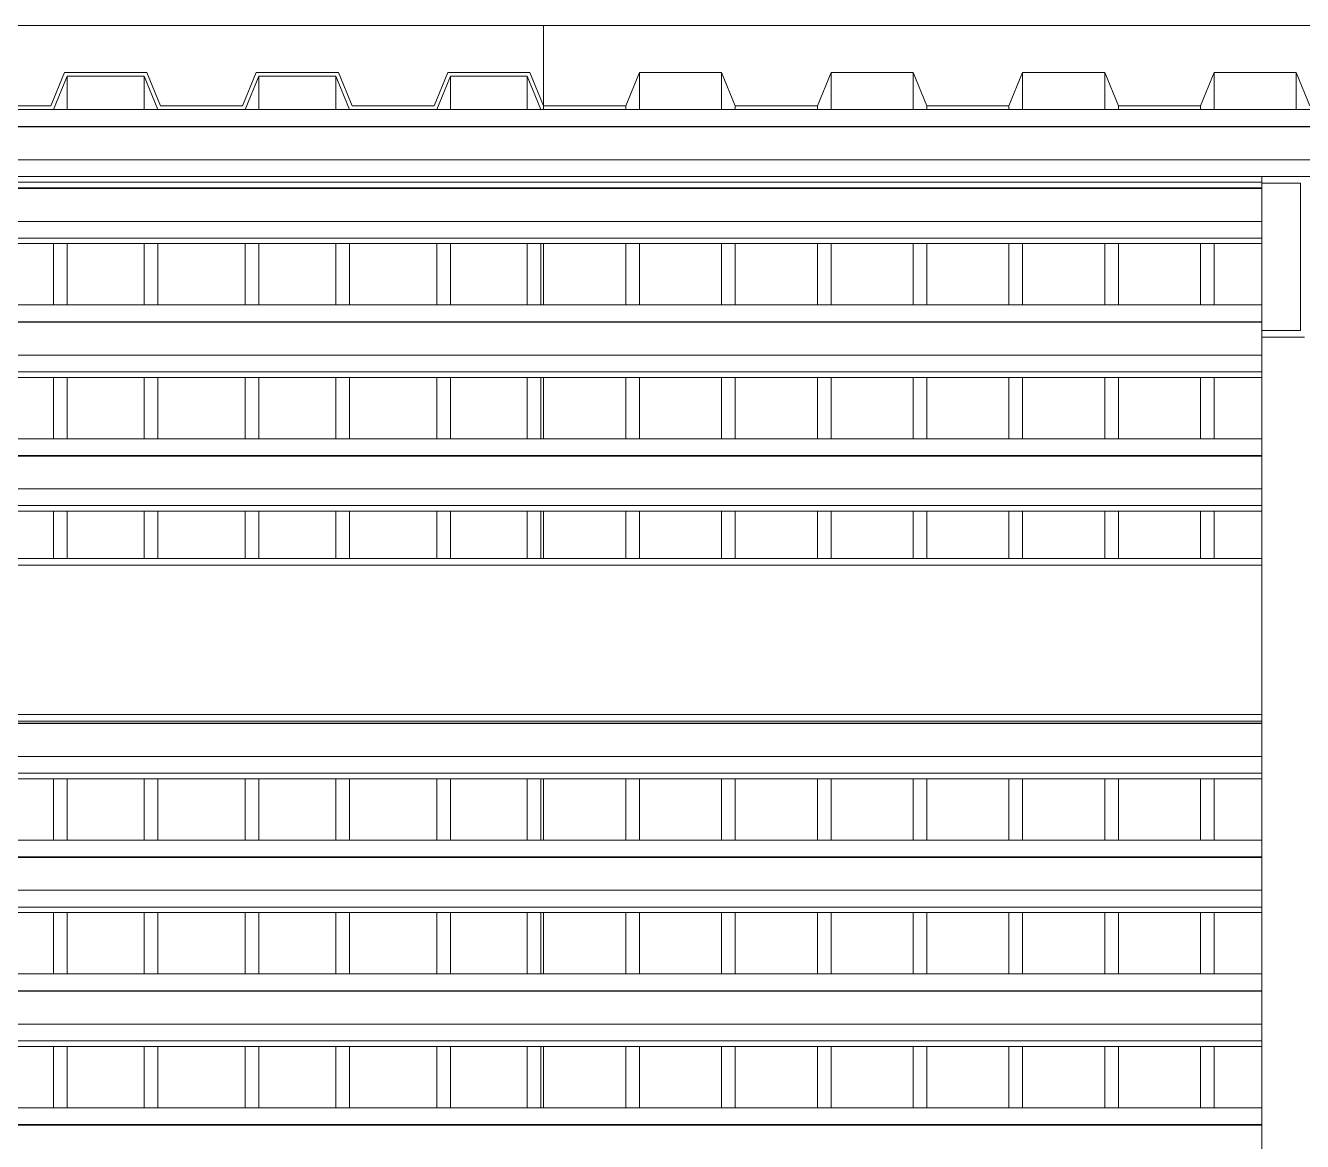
# Model space of a CAD drawing. Header units: metres. Extents: x 78 to 178, y -74 to 157.
# Drawn here: x 104.432 to 106.314, y -50.198 to -48.553 of the extents above; entities that cross this region are included whole.
import ezdxf

# ---------------------------------------------------------------- set-up
doc = ezdxf.new("R2010")
doc.units = ezdxf.units.M
doc.layers.add('01_Fina', color=252, linetype='Continuous', lineweight=15)

msp = doc.modelspace()

# ---------------------------------------------------------------- linework, layer by layer
at = {"layer": '01_Fina'}
for p, q in [((102.50247, -48.55302), (105.19549, -48.55302)), ((105.19549, -48.55302), (108.30204, -48.55302)), ((105.19549, -48.55302), (105.19549, -48.67139)), ((105.19549, -48.55302), (105.19549, -48.67139)), ((104.46928, -48.67139), (104.48945, -48.62207)), ((104.49336, -48.62772), (104.47319, -48.67704)), ((104.48945, -48.62207), (104.61049, -48.62207)), ((104.49336, -48.67704), (104.49336, -48.62772)), ((104.60658, -48.62772), (104.49336, -48.62772)), ((104.60658, -48.67704), (104.60658, -48.62772)), ((104.62675, -48.67704), (104.60658, -48.62772)), ((104.61049, -48.62207), (104.63066, -48.67139)), ((104.7517, -48.67139), (104.77187, -48.62207)), ((104.77578, -48.62772), (104.75561, -48.67704)), ((104.77187, -48.62207), (104.8929, -48.62207)), ((104.77578, -48.67704), (104.77578, -48.62772)), ((104.88899, -48.62772), (104.77578, -48.62772)), ((104.88899, -48.67704), (104.88899, -48.62772)), ((104.90917, -48.67704), (104.88899, -48.62772)), ((104.8929, -48.62207), (104.91307, -48.67139)), ((105.03411, -48.67139), (105.05428, -48.62207)), ((105.05819, -48.62772), (105.03802, -48.67704)), ((105.05428, -48.62207), (105.17532, -48.62207)), ((105.05819, -48.67704), (105.05819, -48.62772)), ((105.17141, -48.62772), (105.05819, -48.62772)), ((105.17141, -48.67704), (105.17141, -48.62772)), ((105.19158, -48.67704), (105.17141, -48.62772)), ((105.17532, -48.62207), (105.19549, -48.67139)), ((105.3367, -48.62207), (105.31652, -48.67139)), ((105.3367, -48.62207), (105.3367, -48.67704)), ((105.45773, -48.62207), (105.3367, -48.62207)), ((105.45773, -48.62207), (105.45773, -48.67704)), ((105.4779, -48.67139), (105.45773, -48.62207)), ((105.61911, -48.62207), (105.59894, -48.67139)), ((105.61911, -48.62207), (105.61911, -48.67704)), ((105.74014, -48.62207), (105.61911, -48.62207)), ((105.74014, -48.62207), (105.74014, -48.67704)), ((105.76032, -48.67139), (105.74014, -48.62207)), ((105.90152, -48.62207), (105.88135, -48.67139)), ((105.90152, -48.62207), (105.90152, -48.67704)), ((106.02256, -48.62207), (105.90152, -48.62207)), ((106.02256, -48.62207), (106.02256, -48.67704)), ((106.04273, -48.67139), (106.02256, -48.62207)), ((106.18394, -48.62207), (106.16376, -48.67139)), ((106.18394, -48.62207), (106.18394, -48.67704)), ((106.30497, -48.62207), (106.18394, -48.62207)), ((106.30497, -48.62207), (106.30497, -48.67704)), ((106.32514, -48.67139), (106.30497, -48.62207)), ((104.46928, -48.67139), (104.34825, -48.67139)), ((104.7517, -48.67139), (104.63066, -48.67139)), ((105.03411, -48.67139), (104.91307, -48.67139)), ((105.19549, -48.67704), (105.19549, -48.67139)), ((105.19549, -48.67139), (105.31652, -48.67139)), ((105.31652, -48.67139), (105.31652, -48.67704)), ((105.4779, -48.67139), (105.4779, -48.67704)), ((105.4779, -48.67139), (105.59894, -48.67139)), ((105.59894, -48.67139), (105.59894, -48.67704)), ((105.76032, -48.67139), (105.76032, -48.67704)), ((105.76032, -48.67139), (105.88135, -48.67139)), ((105.88135, -48.67139), (105.88135, -48.67704)), ((106.04273, -48.67139), (106.04273, -48.67704)), ((106.04273, -48.67139), (106.16376, -48.67139)), ((106.16376, -48.67139), (106.16376, -48.67704)), ((104.47319, -48.67704), (104.34434, -48.67704)), ((104.47319, -48.67704), (104.49336, -48.67704)), ((104.49336, -48.67704), (104.60658, -48.67704)), ((104.60658, -48.67704), (104.62675, -48.67704)), ((104.75561, -48.67704), (104.62675, -48.67704)), ((104.75561, -48.67704), (104.77578, -48.67704)), ((104.77578, -48.67704), (104.88899, -48.67704)), ((104.88899, -48.67704), (104.90917, -48.67704)), ((105.03802, -48.67704), (104.90917, -48.67704)), ((105.03802, -48.67704), (105.05819, -48.67704)), ((105.05819, -48.67704), (105.17141, -48.67704)), ((105.17141, -48.67704), (105.19158, -48.67704)), ((105.19549, -48.67704), (105.19158, -48.67704)), ((105.19549, -48.67704), (105.31652, -48.67704)), ((105.31652, -48.67704), (105.3367, -48.67704)), ((105.3367, -48.67704), (105.45773, -48.67704)), ((105.45773, -48.67704), (105.4779, -48.67704)), ((105.4779, -48.67704), (105.59894, -48.67704)), ((105.59894, -48.67704), (105.61911, -48.67704)), ((105.61911, -48.67704), (105.74014, -48.67704)), ((105.74014, -48.67704), (105.76032, -48.67704)), ((105.76032, -48.67704), (105.88135, -48.67704)), ((105.88135, -48.67704), (105.90152, -48.67704)), ((105.90152, -48.67704), (106.02256, -48.67704)), ((106.02256, -48.67704), (106.04273, -48.67704)), ((106.04273, -48.67704), (106.16376, -48.67704)), ((106.16376, -48.67704), (106.18394, -48.67704)), ((106.18394, -48.67704), (106.30497, -48.67704)), ((106.30497, -48.67704), (106.32514, -48.67704)), ((99.80945, -48.7017), (114.49982, -48.7017)), ((99.80945, -48.70252), (114.49982, -48.70252)), ((99.80945, -48.75102), (114.49982, -48.75102)), ((102.62404, -48.77568), (106.25404, -48.77568)), ((102.62404, -48.7839), (106.25404, -48.7839)), ((106.25404, -48.77568), (106.37404, -48.77568)), ((106.25404, -48.7839), (106.25404, -48.77568)), ((106.25404, -48.78534), (106.25404, -48.7839)), ((106.31094, -48.78534), (106.25404, -48.78534)), ((106.25404, -48.78534), (106.25404, -48.79241)), ((106.31094, -48.78534), (106.31094, -49.00275)), ((102.62404, -48.79241), (106.25404, -48.79241)), ((102.62404, -48.79323), (106.25404, -48.79323)), ((106.25404, -48.79241), (106.25404, -48.79323)), ((106.25404, -48.79323), (106.25404, -48.84173)), ((102.62404, -48.84173), (106.25404, -48.84173)), ((106.25404, -48.84173), (106.25404, -48.86639)), ((102.62404, -48.86639), (106.25404, -48.86639)), ((104.34434, -48.87461), (104.47319, -48.87461)), ((104.47319, -48.96503), (104.47319, -48.87461)), ((104.47319, -48.87461), (104.49336, -48.87461)), ((104.49336, -48.96503), (104.49336, -48.87461)), ((104.49336, -48.87461), (104.60658, -48.87461)), ((104.60658, -48.96503), (104.60658, -48.87461)), ((104.60658, -48.87461), (104.62675, -48.87461)), ((104.62675, -48.96503), (104.62675, -48.87461)), ((104.62675, -48.87461), (104.75561, -48.87461)), ((104.75561, -48.96503), (104.75561, -48.87461)), ((104.75561, -48.87461), (104.77578, -48.87461)), ((104.77578, -48.96503), (104.77578, -48.87461)), ((104.77578, -48.87461), (104.88899, -48.87461)), ((104.88899, -48.96503), (104.88899, -48.87461)), ((104.88899, -48.87461), (104.90917, -48.87461)), ((104.90917, -48.96503), (104.90917, -48.87461)), ((104.90917, -48.87461), (105.03802, -48.87461)), ((105.03802, -48.96503), (105.03802, -48.87461)), ((105.03802, -48.87461), (105.05819, -48.87461)), ((105.05819, -48.96503), (105.05819, -48.87461)), ((105.05819, -48.87461), (105.17141, -48.87461)), ((105.17141, -48.96503), (105.17141, -48.87461)), ((105.17141, -48.87461), (105.19158, -48.87461)), ((105.19158, -48.96503), (105.19158, -48.87461)), ((105.19158, -48.87461), (105.19549, -48.87461)), ((105.19549, -48.96503), (105.19549, -48.87461)), ((105.19549, -48.87461), (105.31652, -48.87461)), ((105.31652, -48.87461), (105.31652, -48.96503)), ((105.31652, -48.87461), (105.3367, -48.87461)), ((105.3367, -48.87461), (105.3367, -48.96503)), ((105.3367, -48.87461), (105.45773, -48.87461)), ((105.45773, -48.87461), (105.45773, -48.96503)), ((105.45773, -48.87461), (105.4779, -48.87461)), ((105.4779, -48.87461), (105.4779, -48.96503)), ((105.4779, -48.87461), (105.59894, -48.87461)), ((105.59894, -48.87461), (105.59894, -48.96503)), ((105.59894, -48.87461), (105.61911, -48.87461)), ((105.61911, -48.87461), (105.61911, -48.96503)), ((105.61911, -48.87461), (105.74014, -48.87461)), ((105.74014, -48.87461), (105.74014, -48.96503)), ((105.74014, -48.87461), (105.76032, -48.87461)), ((105.76032, -48.87461), (105.76032, -48.96503)), ((105.76032, -48.87461), (105.88135, -48.87461)), ((105.88135, -48.87461), (105.88135, -48.96503)), ((105.88135, -48.87461), (105.90152, -48.87461)), ((105.90152, -48.87461), (105.90152, -48.96503)), ((105.90152, -48.87461), (106.02256, -48.87461)), ((106.02256, -48.87461), (106.02256, -48.96503)), ((106.02256, -48.87461), (106.04273, -48.87461)), ((106.04273, -48.87461), (106.04273, -48.96503)), ((106.04273, -48.87461), (106.16376, -48.87461)), ((106.16376, -48.87461), (106.16376, -48.96503)), ((106.16376, -48.87461), (106.18394, -48.87461)), ((106.18394, -48.87461), (106.18394, -48.96503)), ((106.18394, -48.87461), (106.25404, -48.87461)), ((106.25404, -48.86639), (106.25404, -48.87461)), ((106.25404, -48.87461), (106.25404, -48.96503)), ((104.34434, -48.96503), (104.47319, -48.96503)), ((104.47319, -48.96503), (104.49336, -48.96503)), ((104.49336, -48.96503), (104.60658, -48.96503)), ((104.60658, -48.96503), (104.62675, -48.96503)), ((104.62675, -48.96503), (104.75561, -48.96503)), ((104.75561, -48.96503), (104.77578, -48.96503)), ((104.77578, -48.96503), (104.88899, -48.96503)), ((104.88899, -48.96503), (104.90917, -48.96503)), ((104.90917, -48.96503), (105.03802, -48.96503)), ((105.03802, -48.96503), (105.05819, -48.96503)), ((105.05819, -48.96503), (105.17141, -48.96503)), ((105.17141, -48.96503), (105.19158, -48.96503)), ((105.19158, -48.96503), (105.19549, -48.96503)), ((105.19549, -48.96503), (105.31652, -48.96503)), ((105.31652, -48.96503), (105.3367, -48.96503)), ((105.3367, -48.96503), (105.45773, -48.96503)), ((105.45773, -48.96503), (105.4779, -48.96503)), ((105.4779, -48.96503), (105.59894, -48.96503)), ((105.59894, -48.96503), (105.61911, -48.96503)), ((105.61911, -48.96503), (105.74014, -48.96503)), ((105.74014, -48.96503), (105.76032, -48.96503)), ((105.76032, -48.96503), (105.88135, -48.96503)), ((105.88135, -48.96503), (105.90152, -48.96503)), ((105.90152, -48.96503), (106.02256, -48.96503)), ((106.02256, -48.96503), (106.04273, -48.96503)), ((106.04273, -48.96503), (106.16376, -48.96503)), ((106.16376, -48.96503), (106.18394, -48.96503)), ((106.18394, -48.96503), (106.25404, -48.96503)), ((106.25404, -48.96503), (106.25404, -48.98969)), ((102.62404, -48.98969), (106.25404, -48.98969)), ((102.62404, -48.99051), (106.25404, -48.99051)), ((106.25404, -48.98969), (106.25404, -48.99051)), ((106.25404, -48.99051), (106.25404, -49.00275)), ((106.25404, -49.01241), (106.25404, -49.00275)), ((106.25404, -49.00275), (106.31094, -49.00275)), ((106.31094, -49.01241), (106.25404, -49.01241)), ((106.25404, -49.01241), (106.25404, -49.01266)), ((106.31094, -49.01266), (106.25404, -49.01266)), ((106.25404, -49.03901), (106.25404, -49.01266)), ((106.31094, -49.01241), (106.31094, -49.01266)), ((106.31714, -49.01241), (106.31094, -49.01241)), ((106.31714, -49.01266), (106.31094, -49.01266)), ((102.62404, -49.03901), (106.25404, -49.03901)), ((106.25404, -49.03901), (106.25404, -49.06367)), ((102.62404, -49.06367), (106.25404, -49.06367)), ((106.25404, -49.06367), (106.25404, -49.07189)), ((104.34434, -49.07189), (104.47319, -49.07189)), ((104.47319, -49.16231), (104.47319, -49.07189)), ((104.47319, -49.07189), (104.49336, -49.07189)), ((104.49336, -49.16231), (104.49336, -49.07189)), ((104.49336, -49.07189), (104.60658, -49.07189)), ((104.60658, -49.16231), (104.60658, -49.07189)), ((104.60658, -49.07189), (104.62675, -49.07189)), ((104.62675, -49.16231), (104.62675, -49.07189)), ((104.62675, -49.07189), (104.75561, -49.07189)), ((104.75561, -49.16231), (104.75561, -49.07189)), ((104.75561, -49.07189), (104.77578, -49.07189)), ((104.77578, -49.16231), (104.77578, -49.07189)), ((104.77578, -49.07189), (104.88899, -49.07189)), ((104.88899, -49.16231), (104.88899, -49.07189)), ((104.88899, -49.07189), (104.90917, -49.07189)), ((104.90917, -49.16231), (104.90917, -49.07189)), ((104.90917, -49.07189), (105.03802, -49.07189)), ((105.03802, -49.16231), (105.03802, -49.07189)), ((105.03802, -49.07189), (105.05819, -49.07189)), ((105.05819, -49.16231), (105.05819, -49.07189)), ((105.05819, -49.07189), (105.17141, -49.07189)), ((105.17141, -49.16231), (105.17141, -49.07189)), ((105.17141, -49.07189), (105.19158, -49.07189)), ((105.19158, -49.16231), (105.19158, -49.07189)), ((105.19158, -49.07189), (105.19549, -49.07189)), ((105.19549, -49.16231), (105.19549, -49.07189)), ((105.19549, -49.07189), (105.31652, -49.07189)), ((105.31652, -49.07189), (105.31652, -49.16231)), ((105.31652, -49.07189), (105.3367, -49.07189)), ((105.3367, -49.07189), (105.3367, -49.16231)), ((105.3367, -49.07189), (105.45773, -49.07189)), ((105.45773, -49.07189), (105.45773, -49.16231)), ((105.45773, -49.07189), (105.4779, -49.07189)), ((105.4779, -49.07189), (105.4779, -49.16231)), ((105.4779, -49.07189), (105.59894, -49.07189)), ((105.59894, -49.07189), (105.59894, -49.16231)), ((105.59894, -49.07189), (105.61911, -49.07189)), ((105.61911, -49.07189), (105.61911, -49.16231)), ((105.61911, -49.07189), (105.74014, -49.07189)), ((105.74014, -49.07189), (105.74014, -49.16231)), ((105.74014, -49.07189), (105.76032, -49.07189)), ((105.76032, -49.07189), (105.76032, -49.16231)), ((105.76032, -49.07189), (105.88135, -49.07189)), ((105.88135, -49.07189), (105.88135, -49.16231)), ((105.88135, -49.07189), (105.90152, -49.07189)), ((105.90152, -49.07189), (105.90152, -49.16231)), ((105.90152, -49.07189), (106.02256, -49.07189)), ((106.02256, -49.07189), (106.02256, -49.16231)), ((106.02256, -49.07189), (106.04273, -49.07189)), ((106.04273, -49.07189), (106.04273, -49.16231)), ((106.04273, -49.07189), (106.16376, -49.07189)), ((106.16376, -49.07189), (106.16376, -49.16231)), ((106.16376, -49.07189), (106.18394, -49.07189)), ((106.18394, -49.07189), (106.18394, -49.16231)), ((106.18394, -49.07189), (106.25404, -49.07189)), ((106.25404, -49.07189), (106.25404, -49.16231)), ((104.34434, -49.16231), (104.47319, -49.16231)), ((104.47319, -49.16231), (104.49336, -49.16231)), ((104.49336, -49.16231), (104.60658, -49.16231)), ((104.60658, -49.16231), (104.62675, -49.16231)), ((104.62675, -49.16231), (104.75561, -49.16231)), ((104.75561, -49.16231), (104.77578, -49.16231)), ((104.77578, -49.16231), (104.88899, -49.16231)), ((104.88899, -49.16231), (104.90917, -49.16231)), ((104.90917, -49.16231), (105.03802, -49.16231)), ((105.03802, -49.16231), (105.05819, -49.16231)), ((105.05819, -49.16231), (105.17141, -49.16231)), ((105.17141, -49.16231), (105.19158, -49.16231)), ((105.19158, -49.16231), (105.19549, -49.16231)), ((105.19549, -49.16231), (105.31652, -49.16231)), ((105.31652, -49.16231), (105.3367, -49.16231)), ((105.3367, -49.16231), (105.45773, -49.16231)), ((105.45773, -49.16231), (105.4779, -49.16231)), ((105.4779, -49.16231), (105.59894, -49.16231)), ((105.59894, -49.16231), (105.61911, -49.16231)), ((105.61911, -49.16231), (105.74014, -49.16231)), ((105.74014, -49.16231), (105.76032, -49.16231)), ((105.76032, -49.16231), (105.88135, -49.16231)), ((105.88135, -49.16231), (105.90152, -49.16231)), ((105.90152, -49.16231), (106.02256, -49.16231)), ((106.02256, -49.16231), (106.04273, -49.16231)), ((106.04273, -49.16231), (106.16376, -49.16231)), ((106.16376, -49.16231), (106.18394, -49.16231)), ((106.18394, -49.16231), (106.25404, -49.16231)), ((106.25404, -49.16231), (106.25404, -49.18697)), ((102.62404, -49.18697), (106.25404, -49.18697)), ((102.62404, -49.18779), (106.25404, -49.18779)), ((106.25404, -49.18697), (106.25404, -49.18779)), ((106.25404, -49.18779), (106.25404, -49.23629)), ((102.62404, -49.23629), (106.25404, -49.23629)), ((106.25404, -49.23629), (106.25404, -49.26095)), ((102.62404, -49.26095), (106.25404, -49.26095)), ((104.34434, -49.26917), (104.47319, -49.26917)), ((104.47319, -49.33883), (104.47319, -49.26917)), ((104.47319, -49.26917), (104.49336, -49.26917)), ((104.49336, -49.33883), (104.49336, -49.26917)), ((104.49336, -49.26917), (104.60658, -49.26917)), ((104.60658, -49.33883), (104.60658, -49.26917)), ((104.60658, -49.26917), (104.62675, -49.26917)), ((104.62675, -49.33883), (104.62675, -49.26917)), ((104.62675, -49.26917), (104.75561, -49.26917)), ((104.75561, -49.33883), (104.75561, -49.26917)), ((104.75561, -49.26917), (104.77578, -49.26917)), ((104.77578, -49.33883), (104.77578, -49.26917)), ((104.77578, -49.26917), (104.88899, -49.26917)), ((104.88899, -49.33883), (104.88899, -49.26917)), ((104.88899, -49.26917), (104.90917, -49.26917)), ((104.90917, -49.33883), (104.90917, -49.26917)), ((104.90917, -49.26917), (105.03802, -49.26917)), ((105.03802, -49.33883), (105.03802, -49.26917)), ((105.03802, -49.26917), (105.05819, -49.26917)), ((105.05819, -49.33883), (105.05819, -49.26917)), ((105.05819, -49.26917), (105.17141, -49.26917)), ((105.17141, -49.33883), (105.17141, -49.26917)), ((105.17141, -49.26917), (105.19158, -49.26917)), ((105.19158, -49.33883), (105.19158, -49.26917)), ((105.19158, -49.26917), (105.19549, -49.26917)), ((105.19549, -49.33883), (105.19549, -49.26917)), ((105.19549, -49.26917), (105.31652, -49.26917)), ((105.31652, -49.26917), (105.31652, -49.33883)), ((105.31652, -49.26917), (105.3367, -49.26917)), ((105.3367, -49.26917), (105.3367, -49.33883)), ((105.3367, -49.26917), (105.45773, -49.26917)), ((105.45773, -49.26917), (105.45773, -49.33883)), ((105.45773, -49.26917), (105.4779, -49.26917)), ((105.4779, -49.26917), (105.4779, -49.33883)), ((105.4779, -49.26917), (105.59894, -49.26917)), ((105.59894, -49.26917), (105.59894, -49.33883)), ((105.59894, -49.26917), (105.61911, -49.26917)), ((105.61911, -49.26917), (105.61911, -49.33883)), ((105.61911, -49.26917), (105.74014, -49.26917)), ((105.74014, -49.26917), (105.74014, -49.33883)), ((105.74014, -49.26917), (105.76032, -49.26917)), ((105.76032, -49.26917), (105.76032, -49.33883)), ((105.76032, -49.26917), (105.88135, -49.26917)), ((105.88135, -49.26917), (105.88135, -49.33883)), ((105.88135, -49.26917), (105.90152, -49.26917)), ((105.90152, -49.26917), (105.90152, -49.33883)), ((105.90152, -49.26917), (106.02256, -49.26917)), ((106.02256, -49.26917), (106.02256, -49.33883)), ((106.02256, -49.26917), (106.04273, -49.26917)), ((106.04273, -49.26917), (106.04273, -49.33883)), ((106.04273, -49.26917), (106.16376, -49.26917)), ((106.16376, -49.26917), (106.16376, -49.33883)), ((106.16376, -49.26917), (106.18394, -49.26917)), ((106.18394, -49.26917), (106.18394, -49.33883)), ((106.18394, -49.26917), (106.25404, -49.26917)), ((106.25404, -49.26095), (106.25404, -49.26917)), ((106.25404, -49.26917), (106.25404, -49.33883)), ((106.25404, -49.34863), (102.71404, -49.34863)), ((104.47319, -49.33883), (104.34434, -49.33883)), ((104.49336, -49.33883), (104.47319, -49.33883)), ((104.60658, -49.33883), (104.49336, -49.33883)), ((104.62675, -49.33883), (104.60658, -49.33883)), ((104.75561, -49.33883), (104.62675, -49.33883)), ((104.77578, -49.33883), (104.75561, -49.33883)), ((104.88899, -49.33883), (104.77578, -49.33883)), ((104.90917, -49.33883), (104.88899, -49.33883)), ((105.03802, -49.33883), (104.90917, -49.33883)), ((105.05819, -49.33883), (105.03802, -49.33883)), ((105.17141, -49.33883), (105.05819, -49.33883)), ((105.19158, -49.33883), (105.17141, -49.33883)), ((105.19549, -49.33883), (105.19158, -49.33883)), ((105.31652, -49.33883), (105.19549, -49.33883)), ((105.3367, -49.33883), (105.31652, -49.33883)), ((105.45773, -49.33883), (105.3367, -49.33883)), ((105.4779, -49.33883), (105.45773, -49.33883)), ((105.59894, -49.33883), (105.4779, -49.33883)), ((105.61911, -49.33883), (105.59894, -49.33883)), ((105.74014, -49.33883), (105.61911, -49.33883)), ((105.76032, -49.33883), (105.74014, -49.33883)), ((105.88135, -49.33883), (105.76032, -49.33883)), ((105.90152, -49.33883), (105.88135, -49.33883)), ((106.02256, -49.33883), (105.90152, -49.33883)), ((106.04273, -49.33883), (106.02256, -49.33883)), ((106.16376, -49.33883), (106.04273, -49.33883)), ((106.18394, -49.33883), (106.16376, -49.33883)), ((106.25404, -49.33883), (106.18394, -49.33883)), ((106.25404, -49.33883), (106.25404, -49.34863)), ((106.25404, -49.34863), (106.25404, -49.56903)), ((106.25404, -49.56903), (102.71404, -49.56903)), ((106.25404, -49.56903), (106.25404, -49.57883)), ((106.25404, -49.57883), (102.71404, -49.57883)), ((102.71404, -49.58153), (106.25404, -49.58153)), ((102.71404, -49.58235), (106.25404, -49.58235)), ((106.25404, -49.57883), (106.25404, -49.58153)), ((106.25404, -49.58153), (106.25404, -49.58235)), ((106.25404, -49.58235), (106.25404, -49.63085)), ((102.71404, -49.63085), (106.25404, -49.63085)), ((106.25404, -49.63085), (106.25404, -49.65551)), ((102.71404, -49.65551), (106.25404, -49.65551)), ((104.34434, -49.66373), (104.47319, -49.66373)), ((104.47319, -49.75415), (104.47319, -49.66373)), ((104.47319, -49.66373), (104.49336, -49.66373)), ((104.49336, -49.75415), (104.49336, -49.66373)), ((104.49336, -49.66373), (104.60658, -49.66373)), ((104.60658, -49.75415), (104.60658, -49.66373)), ((104.60658, -49.66373), (104.62675, -49.66373)), ((104.62675, -49.75415), (104.62675, -49.66373)), ((104.62675, -49.66373), (104.75561, -49.66373)), ((104.75561, -49.75415), (104.75561, -49.66373)), ((104.75561, -49.66373), (104.77578, -49.66373)), ((104.77578, -49.75415), (104.77578, -49.66373)), ((104.77578, -49.66373), (104.88899, -49.66373)), ((104.88899, -49.75415), (104.88899, -49.66373)), ((104.88899, -49.66373), (104.90917, -49.66373)), ((104.90917, -49.75415), (104.90917, -49.66373)), ((104.90917, -49.66373), (105.03802, -49.66373)), ((105.03802, -49.75415), (105.03802, -49.66373)), ((105.03802, -49.66373), (105.05819, -49.66373)), ((105.05819, -49.75415), (105.05819, -49.66373)), ((105.05819, -49.66373), (105.17141, -49.66373)), ((105.17141, -49.75415), (105.17141, -49.66373)), ((105.17141, -49.66373), (105.19158, -49.66373)), ((105.19158, -49.75415), (105.19158, -49.66373)), ((105.19158, -49.66373), (105.19549, -49.66373)), ((105.19549, -49.75415), (105.19549, -49.66373)), ((105.19549, -49.66373), (105.31652, -49.66373)), ((105.31652, -49.66373), (105.31652, -49.75415)), ((105.31652, -49.66373), (105.3367, -49.66373)), ((105.3367, -49.66373), (105.3367, -49.75415)), ((105.3367, -49.66373), (105.45773, -49.66373)), ((105.45773, -49.66373), (105.45773, -49.75415)), ((105.45773, -49.66373), (105.4779, -49.66373)), ((105.4779, -49.66373), (105.4779, -49.75415)), ((105.4779, -49.66373), (105.59894, -49.66373)), ((105.59894, -49.66373), (105.59894, -49.75415)), ((105.59894, -49.66373), (105.61911, -49.66373)), ((105.61911, -49.66373), (105.61911, -49.75415)), ((105.61911, -49.66373), (105.74014, -49.66373)), ((105.74014, -49.66373), (105.74014, -49.75415)), ((105.74014, -49.66373), (105.76032, -49.66373)), ((105.76032, -49.66373), (105.76032, -49.75415)), ((105.76032, -49.66373), (105.88135, -49.66373)), ((105.88135, -49.66373), (105.88135, -49.75415)), ((105.88135, -49.66373), (105.90152, -49.66373)), ((105.90152, -49.66373), (105.90152, -49.75415)), ((105.90152, -49.66373), (106.02256, -49.66373)), ((106.02256, -49.66373), (106.02256, -49.75415)), ((106.02256, -49.66373), (106.04273, -49.66373)), ((106.04273, -49.66373), (106.04273, -49.75415)), ((106.04273, -49.66373), (106.16376, -49.66373)), ((106.16376, -49.66373), (106.16376, -49.75415)), ((106.16376, -49.66373), (106.18394, -49.66373)), ((106.18394, -49.66373), (106.18394, -49.75415)), ((106.18394, -49.66373), (106.25404, -49.66373)), ((106.25404, -49.65551), (106.25404, -49.66373)), ((106.25404, -49.75415), (106.25404, -49.66373)), ((104.34434, -49.75415), (104.47319, -49.75415)), ((104.47319, -49.75415), (104.49336, -49.75415)), ((104.49336, -49.75415), (104.60658, -49.75415)), ((104.60658, -49.75415), (104.62675, -49.75415)), ((104.62675, -49.75415), (104.75561, -49.75415)), ((104.75561, -49.75415), (104.77578, -49.75415)), ((104.77578, -49.75415), (104.88899, -49.75415)), ((104.88899, -49.75415), (104.90917, -49.75415)), ((104.90917, -49.75415), (105.03802, -49.75415)), ((105.03802, -49.75415), (105.05819, -49.75415)), ((105.05819, -49.75415), (105.17141, -49.75415)), ((105.17141, -49.75415), (105.19158, -49.75415)), ((105.19158, -49.75415), (105.19549, -49.75415)), ((105.19549, -49.75415), (105.31652, -49.75415)), ((105.31652, -49.75415), (105.3367, -49.75415)), ((105.3367, -49.75415), (105.45773, -49.75415)), ((105.45773, -49.75415), (105.4779, -49.75415)), ((105.4779, -49.75415), (105.59894, -49.75415)), ((105.59894, -49.75415), (105.61911, -49.75415)), ((105.61911, -49.75415), (105.74014, -49.75415)), ((105.74014, -49.75415), (105.76032, -49.75415)), ((105.76032, -49.75415), (105.88135, -49.75415)), ((105.88135, -49.75415), (105.90152, -49.75415)), ((105.90152, -49.75415), (106.02256, -49.75415)), ((106.02256, -49.75415), (106.04273, -49.75415)), ((106.04273, -49.75415), (106.16376, -49.75415)), ((106.16376, -49.75415), (106.18394, -49.75415)), ((106.18394, -49.75415), (106.25404, -49.75415)), ((106.25404, -49.75415), (106.25404, -49.77881)), ((102.71404, -49.77881), (106.25404, -49.77881)), ((102.71404, -49.77963), (106.25404, -49.77963)), ((106.25404, -49.77881), (106.25404, -49.77963)), ((106.25404, -49.77963), (106.25404, -49.82813)), ((102.71404, -49.82813), (106.25404, -49.82813)), ((106.25404, -49.82813), (106.25404, -49.85279)), ((102.71404, -49.85279), (106.25404, -49.85279)), ((104.34434, -49.86101), (104.47319, -49.86101)), ((104.47319, -49.95143), (104.47319, -49.86101)), ((104.47319, -49.86101), (104.49336, -49.86101)), ((104.49336, -49.95143), (104.49336, -49.86101)), ((104.49336, -49.86101), (104.60658, -49.86101)), ((104.60658, -49.95143), (104.60658, -49.86101)), ((104.60658, -49.86101), (104.62675, -49.86101)), ((104.62675, -49.95143), (104.62675, -49.86101)), ((104.62675, -49.86101), (104.75561, -49.86101)), ((104.75561, -49.95143), (104.75561, -49.86101)), ((104.75561, -49.86101), (104.77578, -49.86101)), ((104.77578, -49.95143), (104.77578, -49.86101)), ((104.77578, -49.86101), (104.88899, -49.86101)), ((104.88899, -49.95143), (104.88899, -49.86101)), ((104.88899, -49.86101), (104.90917, -49.86101)), ((104.90917, -49.95143), (104.90917, -49.86101)), ((104.90917, -49.86101), (105.03802, -49.86101)), ((105.03802, -49.95143), (105.03802, -49.86101)), ((105.03802, -49.86101), (105.05819, -49.86101)), ((105.05819, -49.95143), (105.05819, -49.86101)), ((105.05819, -49.86101), (105.17141, -49.86101)), ((105.17141, -49.95143), (105.17141, -49.86101)), ((105.17141, -49.86101), (105.19158, -49.86101)), ((105.19158, -49.95143), (105.19158, -49.86101)), ((105.19158, -49.86101), (105.19549, -49.86101)), ((105.19549, -49.95143), (105.19549, -49.86101)), ((105.19549, -49.86101), (105.31652, -49.86101)), ((105.31652, -49.86101), (105.31652, -49.95143)), ((105.31652, -49.86101), (105.3367, -49.86101)), ((105.3367, -49.86101), (105.3367, -49.95143)), ((105.3367, -49.86101), (105.45773, -49.86101)), ((105.45773, -49.86101), (105.45773, -49.95143)), ((105.45773, -49.86101), (105.4779, -49.86101)), ((105.4779, -49.86101), (105.4779, -49.95143)), ((105.4779, -49.86101), (105.59894, -49.86101)), ((105.59894, -49.86101), (105.59894, -49.95143)), ((105.59894, -49.86101), (105.61911, -49.86101)), ((105.61911, -49.86101), (105.61911, -49.95143)), ((105.61911, -49.86101), (105.74014, -49.86101)), ((105.74014, -49.86101), (105.74014, -49.95143)), ((105.74014, -49.86101), (105.76032, -49.86101)), ((105.76032, -49.86101), (105.76032, -49.95143)), ((105.76032, -49.86101), (105.88135, -49.86101)), ((105.88135, -49.86101), (105.88135, -49.95143)), ((105.88135, -49.86101), (105.90152, -49.86101)), ((105.90152, -49.86101), (105.90152, -49.95143)), ((105.90152, -49.86101), (106.02256, -49.86101)), ((106.02256, -49.86101), (106.02256, -49.95143)), ((106.02256, -49.86101), (106.04273, -49.86101)), ((106.04273, -49.86101), (106.04273, -49.95143)), ((106.04273, -49.86101), (106.16376, -49.86101)), ((106.16376, -49.86101), (106.16376, -49.95143)), ((106.16376, -49.86101), (106.18394, -49.86101)), ((106.18394, -49.86101), (106.18394, -49.95143)), ((106.18394, -49.86101), (106.25404, -49.86101)), ((106.25404, -49.86101), (106.25404, -49.85279)), ((106.25404, -49.95143), (106.25404, -49.86101)), ((104.34434, -49.95143), (104.47319, -49.95143)), ((104.47319, -49.95143), (104.49336, -49.95143)), ((104.49336, -49.95143), (104.60658, -49.95143)), ((104.60658, -49.95143), (104.62675, -49.95143)), ((104.62675, -49.95143), (104.75561, -49.95143)), ((104.75561, -49.95143), (104.77578, -49.95143)), ((104.77578, -49.95143), (104.88899, -49.95143)), ((104.88899, -49.95143), (104.90917, -49.95143)), ((104.90917, -49.95143), (105.03802, -49.95143)), ((105.03802, -49.95143), (105.05819, -49.95143)), ((105.05819, -49.95143), (105.17141, -49.95143)), ((105.17141, -49.95143), (105.19158, -49.95143)), ((105.19158, -49.95143), (105.19549, -49.95143)), ((105.19549, -49.95143), (105.31652, -49.95143)), ((105.31652, -49.95143), (105.3367, -49.95143)), ((105.3367, -49.95143), (105.45773, -49.95143)), ((105.45773, -49.95143), (105.4779, -49.95143)), ((105.4779, -49.95143), (105.59894, -49.95143)), ((105.59894, -49.95143), (105.61911, -49.95143)), ((105.61911, -49.95143), (105.74014, -49.95143)), ((105.74014, -49.95143), (105.76032, -49.95143)), ((105.76032, -49.95143), (105.88135, -49.95143)), ((105.88135, -49.95143), (105.90152, -49.95143)), ((105.90152, -49.95143), (106.02256, -49.95143)), ((106.02256, -49.95143), (106.04273, -49.95143)), ((106.04273, -49.95143), (106.16376, -49.95143)), ((106.16376, -49.95143), (106.18394, -49.95143)), ((106.18394, -49.95143), (106.25404, -49.95143)), ((106.25404, -49.95143), (106.25404, -49.97609)), ((102.71404, -49.97609), (106.25404, -49.97609)), ((102.71404, -49.97691), (106.25404, -49.97691)), ((106.25404, -49.97609), (106.25404, -49.97691)), ((106.25404, -50.0254), (106.25404, -49.97691)), ((102.71404, -50.0254), (106.25404, -50.0254)), ((106.25404, -50.0254), (106.25404, -50.05006)), ((102.71404, -50.05006), (106.25404, -50.05006)), ((104.34434, -50.05828), (104.47319, -50.05828)), ((104.47319, -50.1487), (104.47319, -50.05828)), ((104.47319, -50.05828), (104.49336, -50.05828)), ((104.49336, -50.1487), (104.49336, -50.05828)), ((104.49336, -50.05828), (104.60658, -50.05828)), ((104.60658, -50.1487), (104.60658, -50.05828)), ((104.60658, -50.05828), (104.62675, -50.05828)), ((104.62675, -50.1487), (104.62675, -50.05828)), ((104.62675, -50.05828), (104.75561, -50.05828)), ((104.75561, -50.1487), (104.75561, -50.05828)), ((104.75561, -50.05828), (104.77578, -50.05828)), ((104.77578, -50.1487), (104.77578, -50.05828)), ((104.77578, -50.05828), (104.88899, -50.05828)), ((104.88899, -50.1487), (104.88899, -50.05828)), ((104.88899, -50.05828), (104.90917, -50.05828)), ((104.90917, -50.1487), (104.90917, -50.05828)), ((104.90917, -50.05828), (105.03802, -50.05828)), ((105.03802, -50.1487), (105.03802, -50.05828)), ((105.03802, -50.05828), (105.05819, -50.05828)), ((105.05819, -50.1487), (105.05819, -50.05828)), ((105.05819, -50.05828), (105.17141, -50.05828)), ((105.17141, -50.1487), (105.17141, -50.05828)), ((105.17141, -50.05828), (105.19158, -50.05828)), ((105.19158, -50.1487), (105.19158, -50.05828)), ((105.19158, -50.05828), (105.19549, -50.05828)), ((105.19549, -50.1487), (105.19549, -50.05828)), ((105.19549, -50.05828), (105.31652, -50.05828)), ((105.31652, -50.05828), (105.31652, -50.1487)), ((105.31652, -50.05828), (105.3367, -50.05828)), ((105.3367, -50.05828), (105.3367, -50.1487)), ((105.3367, -50.05828), (105.45773, -50.05828)), ((105.45773, -50.05828), (105.45773, -50.1487)), ((105.45773, -50.05828), (105.4779, -50.05828)), ((105.4779, -50.05828), (105.4779, -50.1487)), ((105.4779, -50.05828), (105.59894, -50.05828)), ((105.59894, -50.05828), (105.59894, -50.1487)), ((105.59894, -50.05828), (105.61911, -50.05828)), ((105.61911, -50.05828), (105.61911, -50.1487)), ((105.61911, -50.05828), (105.74014, -50.05828)), ((105.74014, -50.05828), (105.74014, -50.1487)), ((105.74014, -50.05828), (105.76032, -50.05828)), ((105.76032, -50.05828), (105.76032, -50.1487)), ((105.76032, -50.05828), (105.88135, -50.05828)), ((105.88135, -50.05828), (105.88135, -50.1487)), ((105.88135, -50.05828), (105.90152, -50.05828)), ((105.90152, -50.05828), (105.90152, -50.1487)), ((105.90152, -50.05828), (106.02256, -50.05828)), ((106.02256, -50.05828), (106.02256, -50.1487)), ((106.02256, -50.05828), (106.04273, -50.05828)), ((106.04273, -50.05828), (106.04273, -50.1487)), ((106.04273, -50.05828), (106.16376, -50.05828)), ((106.16376, -50.05828), (106.16376, -50.1487)), ((106.16376, -50.05828), (106.18394, -50.05828)), ((106.18394, -50.05828), (106.18394, -50.1487)), ((106.18394, -50.05828), (106.25404, -50.05828)), ((106.25404, -50.05006), (106.25404, -50.05828)), ((106.25404, -50.05828), (106.25404, -50.1487)), ((104.34434, -50.1487), (104.47319, -50.1487)), ((104.47319, -50.1487), (104.49336, -50.1487)), ((104.49336, -50.1487), (104.60658, -50.1487)), ((104.60658, -50.1487), (104.62675, -50.1487)), ((104.62675, -50.1487), (104.75561, -50.1487)), ((104.75561, -50.1487), (104.77578, -50.1487)), ((104.77578, -50.1487), (104.88899, -50.1487)), ((104.88899, -50.1487), (104.90917, -50.1487)), ((104.90917, -50.1487), (105.03802, -50.1487)), ((105.03802, -50.1487), (105.05819, -50.1487)), ((105.05819, -50.1487), (105.17141, -50.1487)), ((105.17141, -50.1487), (105.19158, -50.1487)), ((105.19158, -50.1487), (105.19549, -50.1487)), ((105.19549, -50.1487), (105.31652, -50.1487)), ((105.31652, -50.1487), (105.3367, -50.1487)), ((105.3367, -50.1487), (105.45773, -50.1487)), ((105.45773, -50.1487), (105.4779, -50.1487)), ((105.4779, -50.1487), (105.59894, -50.1487)), ((105.59894, -50.1487), (105.61911, -50.1487)), ((105.61911, -50.1487), (105.74014, -50.1487)), ((105.74014, -50.1487), (105.76032, -50.1487)), ((105.76032, -50.1487), (105.88135, -50.1487)), ((105.88135, -50.1487), (105.90152, -50.1487)), ((105.90152, -50.1487), (106.02256, -50.1487)), ((106.02256, -50.1487), (106.04273, -50.1487)), ((106.04273, -50.1487), (106.16376, -50.1487)), ((106.16376, -50.1487), (106.18394, -50.1487)), ((106.18394, -50.1487), (106.25404, -50.1487)), ((106.25404, -50.1487), (106.25404, -50.17336)), ((102.71404, -50.17336), (106.25404, -50.17336)), ((102.71404, -50.17419), (106.25404, -50.17419)), ((106.25404, -50.17336), (106.25404, -50.17419)), ((106.25404, -50.22268), (106.25404, -50.17419))]:
    msp.add_line(p, q, dxfattribs=at)

doc.saveas('drawing.dxf')
